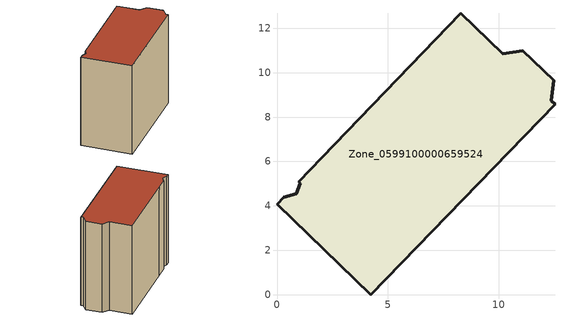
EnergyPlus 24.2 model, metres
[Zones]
Zone_0599100000659524
 floor ground (C_G): 0.88,4.55 1.05,5.02 0.98,5.09 2.01,6.17 8.27,12.67 10.17,10.84 11.08,10.98 12.47,9.66 12.35,8.74 12.52,8.57 4.23,0 0,4.06 0.31,4.38 z0
 wall outside (C_F): 12.52,8.57 12.35,8.74 12.47,9.66 11.08,10.98 10.17,10.84 8.27,12.67 2.01,6.17 0.98,5.09 1.05,5.02 0.88,4.55 0.31,4.38 0,4.06 4.23,0 12.52,8.57 z0:10.99
 roof outside (C_R): 1.05,5.02 0.88,4.55 0.31,4.38 0,4.06 4.23,0 12.52,8.57 12.35,8.74 12.47,9.66 11.08,10.98 10.17,10.84 8.27,12.67 2.01,6.17 0.98,5.09 z10.99
[BUILDING]
Pand.0599100000659524: North Axis=0; Terrain=City; Loads Convergence Tolerance Value=0.04; Temperature Convergence Tolerance Value=0.4; Solar Distribution=FullExterior; Maximum Number of Warmup Days=25; Minimum Number of Warmup Days=1
[Site:Location]
Rotterdam.The.Hague.AP_ZH_NLD Design_Conditions: Latitude=51.96; Longitude=4.45; Time Zone=1; Elevation=-4.5
[SITE:GROUNDTEMPERATURE:BUILDINGSURFACE]
18, 18, 18, 18, 18, 18, 18, 18, 18, 18, 18, 18
[MATERIAL] Thermal Absorptance=0.9; Solar Absorptance=0.7; Visible Absorptance=0.7
Name | Roughness | Thickness | Conductivity | Density | Specific Heat
G.TI.1946 | MediumSmooth | 0.15 | 1 | 540 | 1210
F.TI.1946 | Rough | 0.3 | 0.857143 | 1920 | 840
R.TI.1946 | MediumRough | 0.2 | 0.1 | 1500 | 1000
[CONSTRUCTION]
C_G: G.TI.1946
C_F: F.TI.1946
C_R: R.TI.1946
[ZONE]
Zone_0599100000659524: Type=1; Multiplier=1; Ceiling Height=Autocalculate; Volume=Autocalculate; Floor Area=autocalculate; Part of Total Floor Area=Yes
[ZONEINFILTRATION:DESIGNFLOWRATE]
Infil_Zone_0599100000659524: Zone or ZoneList or Space or SpaceList=Zone_0599100000659524; Schedule=AlwaysOn; Design Flow Rate Calculation Method=Flow/Area; Flow Rate per Floor Area=0.003; Constant Term Coefficient=1; Temperature Term Coefficient=0; Velocity Term Coefficient=0; Velocity Squared Term Coefficient=0
[HVACTEMPLATE:ZONE:IDEALLOADSAIRSYSTEM]
Zone_0599100000659524: Maximum Heating Supply Air Temperature=50; Minimum Cooling Supply Air Temperature=13; Maximum Heating Supply Air Humidity Ratio=0.0156; Minimum Cooling Supply Air Humidity Ratio=0.0077; Heating Limit=NoLimit; Cooling Limit=NoLimit; Dehumidification Control Type=ConstantSensibleHeatRatio; Cooling Sensible Heat Ratio=0.7; Dehumidification Setpoint=60; Humidification Control Type=None; Humidification Setpoint=30; Outdoor Air Method=None; Outdoor Air Flow Rate per Person=0.00944; Outdoor Air Flow Rate per Zone Floor Area=0; Outdoor Air Flow Rate per Zone=0; Demand Controlled Ventilation Type=None; Outdoor Air Economizer Type=NoEconomizer; Heat Recovery Type=None; Sensible Heat Recovery Effectiveness=0.7; Latent Heat Recovery Effectiveness=0.65
[ZONECONTROL:THERMOSTAT]
ThermostatControl_Zone_0599100000659524: Zone or ZoneList=Zone_0599100000659524; Control Type Schedule=DualSetpointControlType; Control 1=Thermostat_Zone_0599100000659524; Temperature Difference Between Cutout And Setpoint=0
[THERMOSTATSETPOINT:DUALSETPOINT]
Thermostat_Zone_0599100000659524: Heating Setpoint Temperature Schedule=HeatingSetpoint_Zone_0599100000659524; Cooling Setpoint Temperature Schedule=CoolingSetpoint_Zone_0599100000659524
[SCHEDULE:COMPACT]
HeatingSetpoint_Zone_0599100000659524: Through: 12/31, For: AllDays, Until: 24:00, 21
CoolingSetpoint_Zone_0599100000659524: Through: 12/31, For: AllDays, Until: 24:00, 24
DualSetpointControlType: Through: 12/31, For: AllDays, Until: 24:00, 4
AlwaysOn: Through: 12/31, For: AllDays, Until: 24:00, 1
